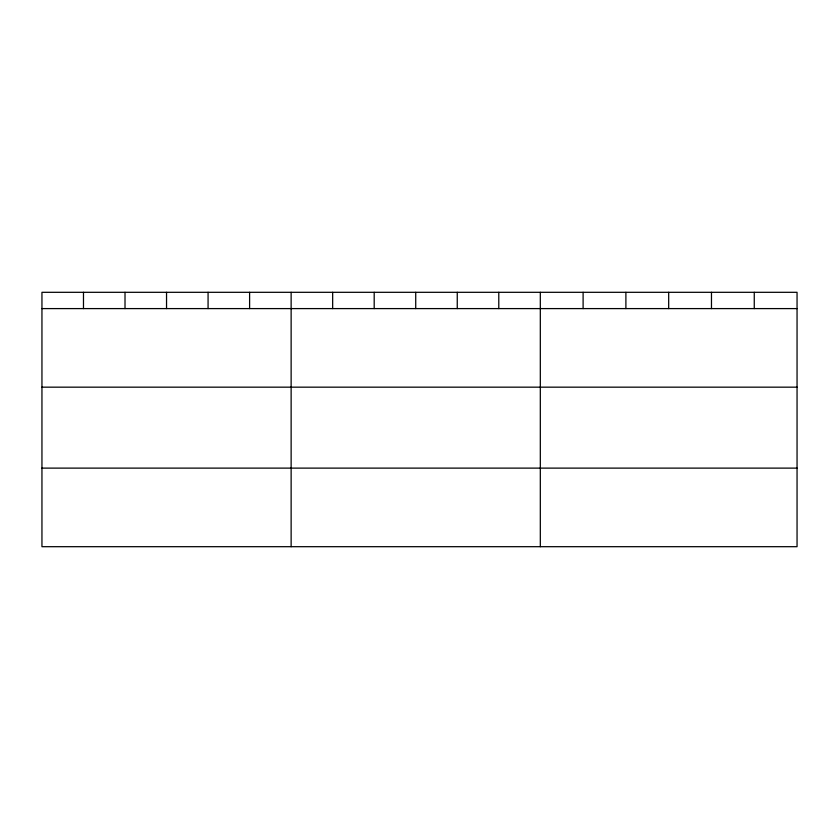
<?xml version="1.0" encoding="UTF-8"?>
<svg xmlns="http://www.w3.org/2000/svg" width="839" height="839" viewBox="0 0 839 839"><rect width="100%" height="100%" fill="white"/><g stroke="black" fill="none" stroke-linecap="round" stroke-linejoin="round"><path stroke-width="1.26" d="M797.05 308.595L797.05 546.692L41.95 546.692L41.95 292.308L797.05 292.308L797.05 308.595L41.95 308.595M41.95 387.167L797.05 387.167M41.95 468.12L797.05 468.12M754.261 292.308L754.261 308.595M711.472 292.308L711.472 308.595M668.683 292.308L668.683 308.595M625.894 292.308L625.894 308.595M583.105 292.308L583.105 308.595M540.316 292.308L540.316 546.692M498.786 292.308L498.786 308.595M457.255 292.308L457.255 308.595M415.724 292.308L415.724 308.595M374.194 292.308L374.194 308.595M332.663 292.308L332.663 308.595M291.133 292.308L291.133 546.692M249.603 292.308L249.603 308.595M208.072 292.308L208.072 308.595M166.542 292.308L166.542 308.595M125.011 292.308L125.011 308.595M83.481 292.308L83.481 308.595"/></g></svg>
